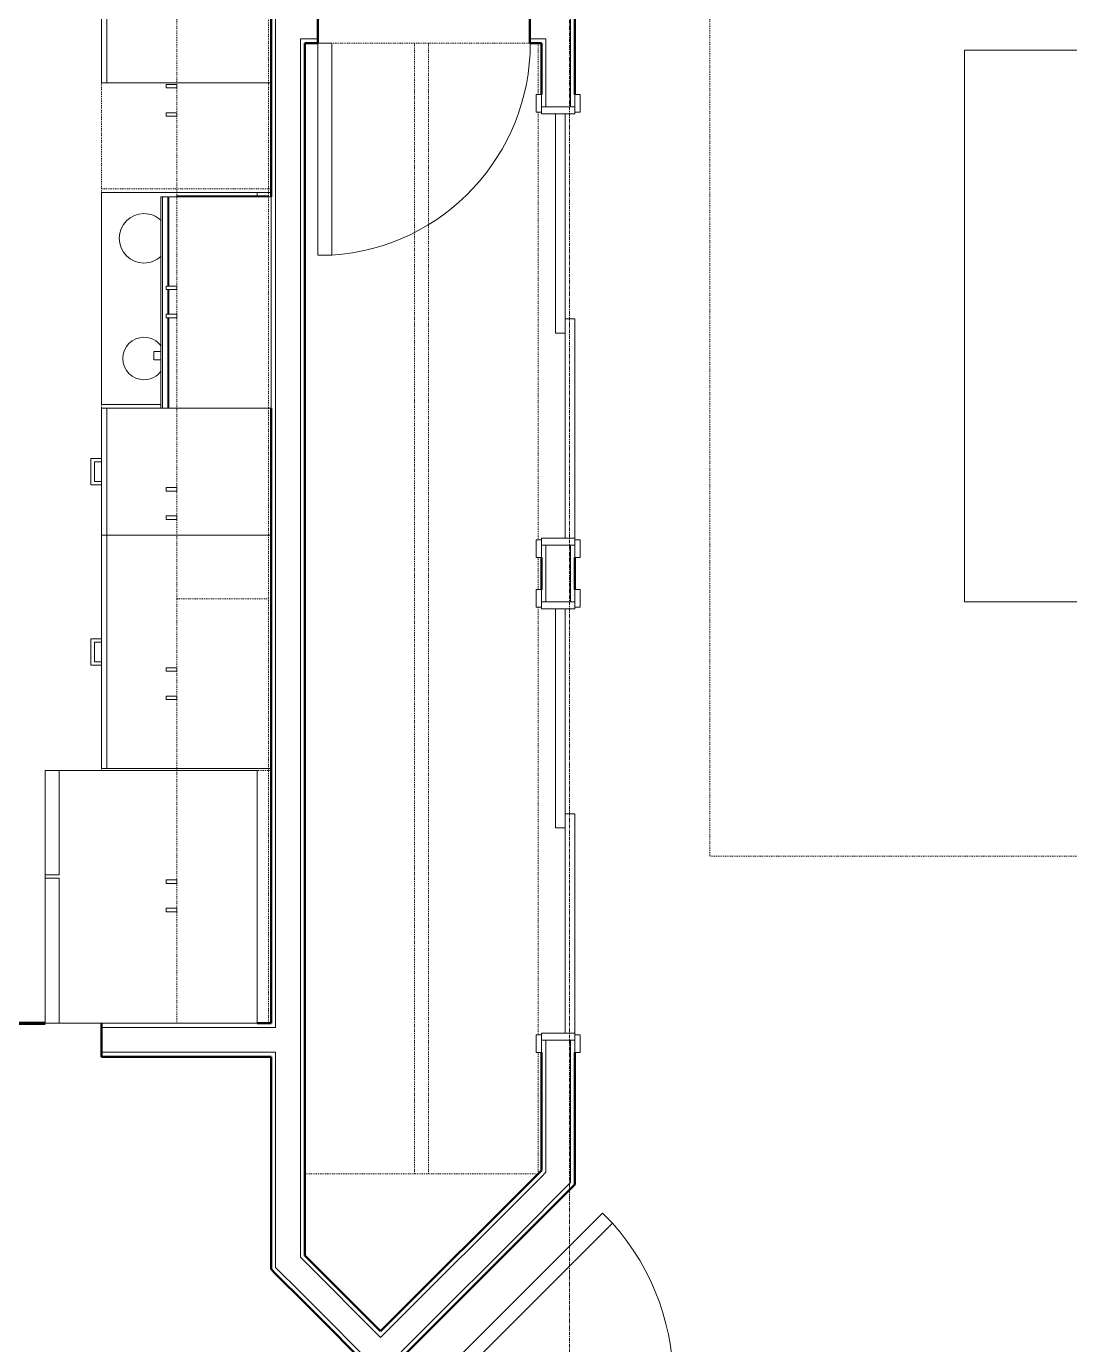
# Model space of a CAD drawing. Header units: inches. Extents: x -4217 to -1814, y 9706 to 12425.
# Drawn here: x -3558.1 to -3410.5, y 11893.7 to 12080.2 of the extents above; entities that cross this region are included whole.
import ezdxf

# ---------------------------------------------------------------- set-up
doc = ezdxf.new("R2010")
doc.units = ezdxf.units.IN
doc.header["$MEASUREMENT"] = 0
doc.linetypes.add('Dash', pattern=[0.25, 0.125, -0.125])
doc.linetypes.add('Grid Line 1_2_', pattern=[0.875, 0.5, -0.125, 0.125, -0.125])
for name, color, linetype, lineweight in [('A-AREA-1', 130, 'Continuous', 70), ('A-DOOR-1', 7, 'Continuous', 9), ('A-DOOR-2', 50, 'Continuous', 20), ('A-DOOR-FRAM-1', 50, 'Continuous', 20), ('A-WALL-3', 250, 'Continuous', 50), ('A-WALL-4', 10, 'Continuous', 13), ('I-FURN-1', 7, 'Continuous', 9), ('I-FURN-HDLN-1', 7, 'Dash', 9), ('Q-CASE-3', 7, 'Continuous', 9), ('Q-CASE-4', 7, 'Dash', 9), ('Q-CASE-HDLN-1', 7, 'Dash', 9), ('Q-SPCQ-1', 7, 'Continuous', 9), ('S-GRID-1', 1, 'Grid Line 1_2_', 9)]:
    doc.layers.add(name, color=color, linetype=linetype, lineweight=lineweight)

msp = doc.modelspace()

# ---------------------------------------------------------------- linework, layer by layer
at = {"layer": 'A-AREA-1'}
msp.add_line((-3625.49874, 11939.1894), (-3555.49874, 11939.1894), dxfattribs=at)
at = {"layer": 'A-DOOR-1'}
for p, q in [((-3486.03624, 12070.54376), (-3485.28624, 12070.54376)), ((-3486.03624, 12068.04376), (-3486.03624, 12070.54376)), ((-3485.28624, 12070.54376), (-3485.28624, 12068.04376)), ((-3480.53624, 12070.54376), (-3479.78624, 12070.54376)), ((-3480.53624, 12068.04376), (-3480.53624, 12070.54376)), ((-3479.78624, 12070.54376), (-3479.78624, 12068.04376)), ((-3485.28624, 12068.04376), (-3486.03624, 12068.04376)), ((-3479.78624, 12068.04376), (-3480.53624, 12068.04376)), ((-3486.03624, 12007.54376), (-3485.28624, 12007.54376)), ((-3486.03624, 12005.04376), (-3486.03624, 12007.54376)), ((-3485.28624, 12007.54376), (-3485.28624, 12005.04376)), ((-3480.53624, 12007.54376), (-3479.78624, 12007.54376)), ((-3480.53624, 12005.04376), (-3480.53624, 12007.54376)), ((-3479.78624, 12007.54376), (-3479.78624, 12005.04376)), ((-3485.28624, 12005.04376), (-3486.03624, 12005.04376)), ((-3479.78624, 12005.04376), (-3480.53624, 12005.04376)), ((-3486.03624, 12000.54376), (-3485.28624, 12000.54376)), ((-3486.03624, 11998.04376), (-3486.03624, 12000.54376)), ((-3485.28624, 12000.54376), (-3485.28624, 11998.04376)), ((-3480.53624, 12000.54376), (-3479.78624, 12000.54376)), ((-3480.53624, 11998.04376), (-3480.53624, 12000.54376)), ((-3479.78624, 12000.54376), (-3479.78624, 11998.04376)), ((-3485.28624, 11998.04376), (-3486.03624, 11998.04376)), ((-3479.78624, 11998.04376), (-3480.53624, 11998.04376)), ((-3486.03624, 11937.54376), (-3485.28624, 11937.54376)), ((-3486.03624, 11935.04376), (-3486.03624, 11937.54376)), ((-3485.28624, 11937.54376), (-3485.28624, 11935.04376)), ((-3480.53624, 11937.54376), (-3479.78624, 11937.54376)), ((-3480.53624, 11935.04376), (-3480.53624, 11937.54376)), ((-3479.78624, 11937.54376), (-3479.78624, 11935.04376)), ((-3485.28624, 11935.04376), (-3486.03624, 11935.04376)), ((-3479.78624, 11935.04376), (-3480.53624, 11935.04376))]:
    msp.add_line(p, q, dxfattribs=at)
for centre, radius, start, end in [((-3516.91124, 12077.7894), 30.06659, 273.8140748, 0), ((-3500.68566, 11888.28665), 34.06659, 315, 41.634313)]:
    msp.add_arc(centre, radius, start, end, dxfattribs=at)
at = {"layer": 'A-DOOR-2'}
for p, q in [((-3516.91124, 12077.7894), (-3516.91124, 12047.7894)), ((-3516.91124, 12077.7894), (-3514.91124, 12077.7894)), ((-3514.91124, 12077.7894), (-3514.91124, 12047.7894)), ((-3483.28624, 12067.79376), (-3481.91124, 12067.79376)), ((-3483.28624, 12036.79376), (-3483.28624, 12067.79376)), ((-3481.91124, 12067.79376), (-3481.91124, 12036.79376)), ((-3516.91124, 12047.7894), (-3514.91124, 12047.7894)), ((-3481.91124, 12038.79376), (-3480.53624, 12038.79376)), ((-3481.91124, 12007.79376), (-3481.91124, 12038.79376)), ((-3480.53624, 12038.79376), (-3480.53624, 12007.79376)), ((-3481.91124, 12036.79376), (-3483.28624, 12036.79376)), ((-3480.53624, 12007.79376), (-3481.91124, 12007.79376)), ((-3483.28624, 11997.79376), (-3481.91124, 11997.79376)), ((-3483.28624, 11966.79376), (-3483.28624, 11997.79376)), ((-3481.91124, 11997.79376), (-3481.91124, 11966.79376)), ((-3481.91124, 11968.79376), (-3480.53624, 11968.79376)), ((-3481.91124, 11937.79376), (-3481.91124, 11968.79376)), ((-3480.53624, 11968.79376), (-3480.53624, 11937.79376)), ((-3481.91124, 11966.79376), (-3483.28624, 11966.79376)), ((-3480.53624, 11937.79376), (-3481.91124, 11937.79376)), ((-3500.68566, 11888.28665), (-3476.63849, 11912.33382)), ((-3476.63849, 11912.33382), (-3475.22428, 11910.91961)), ((-3499.27145, 11886.87244), (-3475.22428, 11910.91961))]:
    msp.add_line(p, q, dxfattribs=at)
at = {"layer": 'A-DOOR-FRAM-1'}
for p, q in [((-3485.28624, 12068.79376), (-3480.53624, 12068.79376)), ((-3485.28624, 12067.79376), (-3485.28624, 12068.79376)), ((-3480.53624, 12068.79376), (-3480.53624, 12067.79376)), ((-3480.53624, 12067.79376), (-3485.28624, 12067.79376)), ((-3485.28624, 12007.79376), (-3480.53624, 12007.79376)), ((-3485.28624, 12006.79376), (-3485.28624, 12007.79376)), ((-3480.53624, 12007.79376), (-3480.53624, 12006.79376)), ((-3480.53624, 12006.79376), (-3485.28624, 12006.79376)), ((-3485.28624, 11998.79376), (-3480.53624, 11998.79376)), ((-3485.28624, 11997.79376), (-3485.28624, 11998.79376)), ((-3480.53624, 11997.79376), (-3485.28624, 11997.79376)), ((-3480.53624, 11998.79376), (-3480.53624, 11997.79376)), ((-3485.28624, 11937.79376), (-3480.53624, 11937.79376)), ((-3485.28624, 11936.79376), (-3485.28624, 11937.79376)), ((-3480.53624, 11936.79376), (-3485.28624, 11936.79376)), ((-3480.53624, 11937.79376), (-3480.53624, 11936.79376))]:
    msp.add_line(p, q, dxfattribs=at)
at = {"layer": 'A-WALL-3'}
for p, q in [((-3523.49874, 12110.3394), (-3523.49874, 12056.07129)), ((-3480.53624, 12070.54376), (-3480.53624, 12110.3394)), ((-3516.91124, 12077.7894), (-3516.91124, 12082.5394)), ((-3486.91124, 12082.5394), (-3486.91124, 12077.7894)), ((-3518.74874, 11906.34973), (-3518.74874, 12077.7894)), ((-3518.74874, 12077.7894), (-3516.91124, 12077.7894)), ((-3486.91124, 12077.7894), (-3485.28624, 12077.7894)), ((-3485.28624, 12077.7894), (-3485.28624, 12070.54376)), ((-3523.49874, 12026.1894), (-3523.49874, 11939.1894)), ((-3485.28624, 12005.04376), (-3485.28624, 12000.54376)), ((-3480.53624, 12000.54376), (-3480.53624, 12005.04376)), ((-3547.49874, 11939.1894), (-3547.49874, 11934.4394)), ((-3523.49874, 11939.1894), (-3525.49874, 11939.1894)), ((-3547.49874, 11934.4394), (-3523.49874, 11934.4394)), ((-3523.49874, 11934.4394), (-3523.49874, 11904.38222)), ((-3485.28624, 11935.04376), (-3485.28624, 11918.35855)), ((-3480.53624, 11916.39103), (-3480.53624, 11935.04376)), ((-3485.28624, 11918.35855), (-3508.02189, 11895.62289)), ((-3485.28624, 11911.64103), (-3481.16124, 11915.76603)), ((-3481.16124, 11915.76603), (-3480.53624, 11916.39103)), ((-3504.66314, 11892.26413), (-3485.28624, 11911.64103)), ((-3508.02189, 11895.62289), (-3518.74874, 11906.34973)), ((-3523.49874, 11904.38222), (-3522.87374, 11903.75722)), ((-3522.87374, 11903.75722), (-3518.74874, 11899.63222)), ((-3518.74874, 11899.63222), (-3504.04442, 11884.9279))]:
    msp.add_line(p, q, dxfattribs=at)
at = {"layer": 'A-WALL-4'}
for p, q in [((-3522.87374, 11938.5644), (-3522.87374, 12110.3394)), ((-3481.16124, 12068.79376), (-3481.16124, 12110.3394)), ((-3519.37374, 11906.09085), (-3519.37374, 12078.4144)), ((-3518.74874, 12078.4144), (-3519.37374, 12078.4144)), ((-3518.74874, 12078.4144), (-3516.91124, 12078.4144)), ((-3486.91124, 12078.4144), (-3485.28624, 12078.4144)), ((-3484.66124, 12078.4144), (-3485.28624, 12078.4144)), ((-3484.66124, 12068.79376), (-3484.66124, 12078.4144)), ((-3484.66124, 11998.79376), (-3484.66124, 12006.79376)), ((-3481.16124, 11998.79376), (-3481.16124, 12006.79376)), ((-3547.49874, 11938.5644), (-3523.49874, 11938.5644)), ((-3522.87374, 11938.5644), (-3523.49874, 11938.5644)), ((-3484.66124, 11918.09966), (-3484.66124, 11936.79376)), ((-3481.16124, 11916.64991), (-3481.16124, 11936.79376)), ((-3547.49874, 11935.0644), (-3523.49874, 11935.0644)), ((-3522.87374, 11935.0644), (-3523.49874, 11935.0644)), ((-3522.87374, 11904.6411), (-3522.87374, 11935.0644)), ((-3507.57995, 11895.18095), (-3485.28624, 11917.47466)), ((-3484.66124, 11918.09966), (-3485.28624, 11917.47466)), ((-3481.16124, 11916.64991), (-3484.66124, 11913.14991)), ((-3505.10508, 11892.70607), (-3485.28624, 11912.52491)), ((-3484.66124, 11913.14991), (-3485.28624, 11912.52491)), ((-3519.37374, 11901.1411), (-3522.87374, 11904.6411)), ((-3518.74874, 11905.46585), (-3519.37374, 11906.09085)), ((-3508.02189, 11894.739), (-3518.74874, 11905.46585)), ((-3518.74874, 11900.5161), (-3519.37374, 11901.1411)), ((-3503.60248, 11885.36984), (-3518.74874, 11900.5161)), ((-3507.57995, 11895.18095), (-3508.02189, 11894.739))]:
    msp.add_line(p, q, dxfattribs=at)
at = {"layer": 'I-FURN-1'}
for p, q in [((-3425.44618, 12076.79934), (-3345.44618, 12076.79934)), ((-3425.44618, 11998.79934), (-3425.44618, 12076.79934)), ((-3345.44618, 11998.79934), (-3425.44618, 11998.79934))]:
    msp.add_line(p, q, dxfattribs=at)
at = {"layer": 'I-FURN-HDLN-1'}
for p, q in [((-3461.44618, 11962.79934), (-3461.44618, 12100.79934)), ((-3345.44618, 11962.79934), (-3461.44618, 11962.79934))]:
    msp.add_line(p, q, dxfattribs=at)
at = {"layer": 'Q-CASE-3'}
for p, q in [((-3547.49874, 12108.1894), (-3547.49874, 12072.1894)), ((-3546.74874, 12072.1894), (-3546.74874, 12108.1894)), ((-3547.49874, 12072.1894), (-3546.74874, 12072.1894)), ((-3523.49874, 12072.1894), (-3546.74874, 12072.1894)), ((-3536.87374, 12071.9394), (-3538.37299, 12071.9394)), ((-3538.37299, 12071.9394), (-3538.37299, 12071.45095)), ((-3538.37299, 12071.45095), (-3536.87374, 12071.45095)), ((-3536.87374, 12071.9394), (-3536.87374, 12071.45095)), ((-3536.87374, 12067.9394), (-3538.37299, 12067.9394)), ((-3538.37299, 12067.9394), (-3538.37299, 12067.45095)), ((-3538.37299, 12067.45095), (-3536.87374, 12067.45095)), ((-3536.87374, 12067.9394), (-3536.87374, 12067.45095)), ((-3539.09808, 12056.07129), (-3539.09808, 12026.1894)), ((-3539.09808, 12056.07129), (-3538.89244, 12056.07129)), ((-3538.89244, 12056.07129), (-3538.10504, 12056.07129)), ((-3538.89244, 12056.07129), (-3538.89244, 12026.1894)), ((-3538.10504, 12056.07129), (-3538.10504, 12043.4394)), ((-3537.98693, 12056.07129), (-3523.49874, 12056.07129)), ((-3537.98693, 12043.4394), (-3537.98693, 12056.07129)), ((-3523.49874, 12026.1894), (-3523.49874, 12056.07129)), ((-3536.87374, 12043.4394), (-3538.37299, 12043.4394)), ((-3538.37299, 12043.4394), (-3538.37299, 12042.95095)), ((-3538.37299, 12042.95095), (-3536.87374, 12042.95095)), ((-3538.10504, 12042.95095), (-3538.10504, 12039.4394)), ((-3537.98693, 12039.4394), (-3537.98693, 12042.95095)), ((-3536.87374, 12043.4394), (-3536.87374, 12042.95095)), ((-3536.87374, 12039.4394), (-3538.37299, 12039.4394)), ((-3538.37299, 12039.4394), (-3538.37299, 12038.95095)), ((-3538.37299, 12038.95095), (-3536.87374, 12038.95095)), ((-3538.10504, 12038.95095), (-3538.10504, 12026.1894)), ((-3537.98693, 12026.1894), (-3537.98693, 12038.95095)), ((-3536.87374, 12039.4394), (-3536.87374, 12038.95095)), ((-3540.09788, 12034.18152), (-3540.09788, 12032.98941)), ((-3540.04872, 12034.18152), (-3539.13352, 12034.18152)), ((-3539.13352, 12032.98941), (-3540.04872, 12032.98941)), ((-3547.49874, 12026.1894), (-3547.49874, 12008.1894)), ((-3546.74874, 12026.1894), (-3547.49874, 12026.1894)), ((-3546.74874, 12008.1894), (-3546.74874, 12026.1894)), ((-3546.74874, 12026.1894), (-3539.09808, 12026.1894)), ((-3538.89244, 12026.1894), (-3539.09808, 12026.1894)), ((-3538.10504, 12026.1894), (-3538.89244, 12026.1894)), ((-3538.10504, 12026.1894), (-3537.98693, 12026.1894)), ((-3523.49874, 12026.1894), (-3537.98693, 12026.1894)), ((-3547.49874, 12019.0644), (-3548.99874, 12019.0644)), ((-3548.99874, 12019.0644), (-3548.99874, 12015.3144)), ((-3548.49936, 12018.56502), (-3547.49874, 12018.56502)), ((-3548.49936, 12015.81377), (-3548.49936, 12018.56502)), ((-3547.49874, 12019.0644), (-3547.49874, 12018.56502)), ((-3548.99874, 12015.3144), (-3547.49874, 12015.3144)), ((-3547.49874, 12015.81377), (-3548.49936, 12015.81377)), ((-3547.49874, 12015.3144), (-3547.49874, 12015.81377)), ((-3538.37299, 12014.92784), (-3538.37299, 12014.4394)), ((-3536.87374, 12014.92784), (-3538.37299, 12014.92784)), ((-3538.37299, 12014.4394), (-3536.87374, 12014.4394)), ((-3536.87374, 12014.92784), (-3536.87374, 12014.4394)), ((-3538.37299, 12010.92784), (-3538.37299, 12010.4394)), ((-3536.87374, 12010.92784), (-3538.37299, 12010.92784)), ((-3536.87374, 12010.92784), (-3536.87374, 12010.4394)), ((-3538.37299, 12010.4394), (-3536.87374, 12010.4394)), ((-3547.49874, 12008.1894), (-3546.74874, 12008.1894)), ((-3547.49874, 11975.1894), (-3547.49874, 12008.1894)), ((-3547.49874, 12008.1894), (-3546.74874, 12008.1894)), ((-3523.49874, 12008.1894), (-3546.74874, 12008.1894)), ((-3546.74874, 12008.1894), (-3546.74874, 11975.1894)), ((-3523.49874, 12008.1894), (-3546.74874, 12008.1894)), ((-3547.49874, 11993.5644), (-3548.99874, 11993.5644)), ((-3548.99874, 11993.5644), (-3548.99874, 11989.8144)), ((-3548.49936, 11990.31377), (-3548.49936, 11993.06502)), ((-3548.49936, 11993.06502), (-3547.49874, 11993.06502)), ((-3547.49874, 11993.06502), (-3547.49874, 11993.5644)), ((-3547.49874, 11990.31377), (-3548.49936, 11990.31377)), ((-3547.49874, 11990.31377), (-3547.49874, 11989.8144)), ((-3548.99874, 11989.8144), (-3547.49874, 11989.8144)), ((-3536.87374, 11989.4394), (-3538.37299, 11989.4394)), ((-3538.37299, 11989.4394), (-3538.37299, 11988.95095)), ((-3538.37299, 11988.95095), (-3536.87374, 11988.95095)), ((-3536.87374, 11989.4394), (-3536.87374, 11988.95095)), ((-3536.87374, 11985.4394), (-3538.37299, 11985.4394)), ((-3538.37299, 11985.4394), (-3538.37299, 11984.95095)), ((-3538.37299, 11984.95095), (-3536.87374, 11984.95095)), ((-3536.87374, 11985.4394), (-3536.87374, 11984.95095)), ((-3546.74874, 11975.1894), (-3547.49874, 11975.1894)), ((-3546.74874, 11975.1894), (-3523.49874, 11975.1894)), ((-3536.87374, 11959.4394), (-3538.37299, 11959.4394)), ((-3538.37299, 11959.4394), (-3538.37299, 11958.95095)), ((-3538.37299, 11958.95095), (-3536.87374, 11958.95095)), ((-3536.87374, 11959.4394), (-3536.87374, 11958.95095)), ((-3536.87374, 11955.4394), (-3538.37299, 11955.4394)), ((-3538.37299, 11955.4394), (-3538.37299, 11954.95095)), ((-3538.37299, 11954.95095), (-3536.87374, 11954.95095)), ((-3536.87374, 11955.4394), (-3536.87374, 11954.95095))]:
    msp.add_line(p, q, dxfattribs=at)
at = {"layer": 'Q-CASE-4'}
for p, q in [((-3536.87374, 12083.1894), (-3536.87374, 12056.1894)), ((-3523.87374, 12056.1894), (-3523.87374, 12083.1894)), ((-3547.49874, 12072.1894), (-3523.49874, 12072.1894)), ((-3547.49874, 12057.1894), (-3547.49874, 12072.1894)), ((-3523.49874, 12057.1894), (-3547.49874, 12057.1894)), ((-3523.87374, 12056.1894), (-3536.87374, 12056.1894)), ((-3536.87374, 12056.1894), (-3536.87374, 12026.1894)), ((-3536.87374, 12056.1894), (-3523.87374, 12056.1894)), ((-3523.87374, 12026.1894), (-3523.87374, 12056.1894)), ((-3536.87374, 12026.1894), (-3523.87374, 12026.1894)), ((-3536.87374, 12026.1894), (-3523.87374, 12026.1894)), ((-3536.87374, 11999.1894), (-3536.87374, 12026.1894)), ((-3523.87374, 12026.1894), (-3523.87374, 11999.1894)), ((-3523.87374, 11999.1894), (-3536.87374, 11999.1894)), ((-3536.87374, 11999.1894), (-3536.87374, 11975.1894)), ((-3523.87374, 11999.1894), (-3536.87374, 11999.1894)), ((-3523.87374, 11975.1894), (-3523.87374, 11999.1894)), ((-3536.87374, 11975.1894), (-3523.87374, 11975.1894)), ((-3523.87374, 11975.1894), (-3536.87374, 11975.1894)), ((-3536.87374, 11975.1894), (-3536.87374, 11939.1894)), ((-3523.87374, 11939.1894), (-3523.87374, 11975.1894)), ((-3536.87374, 11939.1894), (-3523.87374, 11939.1894))]:
    msp.add_line(p, q, dxfattribs=at)
at = {"layer": 'Q-CASE-HDLN-1'}
for p, q in [((-3547.49874, 12056.6894), (-3547.49874, 12109.7144)), ((-3518.74874, 11917.88993), (-3518.74874, 12077.7894)), ((-3518.74874, 12077.7894), (-3485.74874, 12077.7894)), ((-3503.24874, 12077.7894), (-3503.24874, 11917.88993)), ((-3501.24874, 12077.7894), (-3501.24874, 11917.88993)), ((-3485.74874, 12077.7894), (-3485.74874, 12070.54376)), ((-3485.74874, 12068.04376), (-3485.74874, 12007.54376)), ((-3547.49874, 11974.9394), (-3547.49874, 12026.6894)), ((-3485.74874, 12005.04376), (-3485.74874, 12000.54376)), ((-3485.74874, 11998.04376), (-3485.74874, 11937.54376)), ((-3523.49874, 11974.9394), (-3525.49874, 11974.9394)), ((-3485.74874, 11935.04376), (-3485.74874, 11917.88993)), ((-3485.74874, 11917.88993), (-3518.74874, 11917.88993))]:
    msp.add_line(p, q, dxfattribs=at)
at = {"layer": 'Q-SPCQ-1'}
for p, q in [((-3523.49874, 12056.6894), (-3547.49874, 12056.6894)), ((-3547.49874, 12056.6894), (-3547.49874, 12026.6894)), ((-3525.49874, 12056.6894), (-3525.49874, 12056.07129)), ((-3547.49874, 12026.6894), (-3539.09808, 12026.6894)), ((-3538.10504, 12026.6894), (-3537.98693, 12026.6894)), ((-3525.49874, 11974.9394), (-3555.49874, 11974.9394)), ((-3555.49874, 11974.9394), (-3555.49874, 11939.1894)), ((-3555.49874, 11960.1894), (-3555.49874, 11974.9394)), ((-3553.49874, 11974.9394), (-3555.49874, 11974.9394)), ((-3553.49874, 11974.9394), (-3553.49874, 11960.1894)), ((-3525.49874, 11939.1894), (-3525.49874, 11974.9394)), ((-3555.49874, 11960.1894), (-3553.49874, 11960.1894)), ((-3555.49874, 11939.1894), (-3555.49874, 11959.6894)), ((-3553.49874, 11959.6894), (-3555.49874, 11959.6894)), ((-3553.49874, 11959.6894), (-3553.49874, 11939.1894)), ((-3555.49874, 11939.1894), (-3525.49874, 11939.1894)), ((-3555.49874, 11939.1894), (-3553.49874, 11939.1894))]:
    msp.add_line(p, q, dxfattribs=at)
for centre, radius, start, end in [((-3541.49874, 12050.1894), 3.5, 90, 270), ((-3541.49874, 12050.1894), 3.5, 46.4397911, 90), ((-3541.49874, 12050.1894), 3.5, 351.0227573, 8.9772427), ((-3541.49874, 12050.1894), 3.5, 270, 313.6064655), ((-3541.49874, 12033.1894), 3, 90, 270), ((-3541.49874, 12033.1894), 3, 36.1226853, 90), ((-3541.49874, 12033.1894), 3, 270, 323.8773147)]:
    msp.add_arc(centre, radius, start, end, dxfattribs=at)
at = {"layer": 'S-GRID-1'}
msp.add_line((-3481.32374, 9836.17969), (-3481.32374, 12376.79045), dxfattribs=at)

doc.saveas('drawing.dxf')
